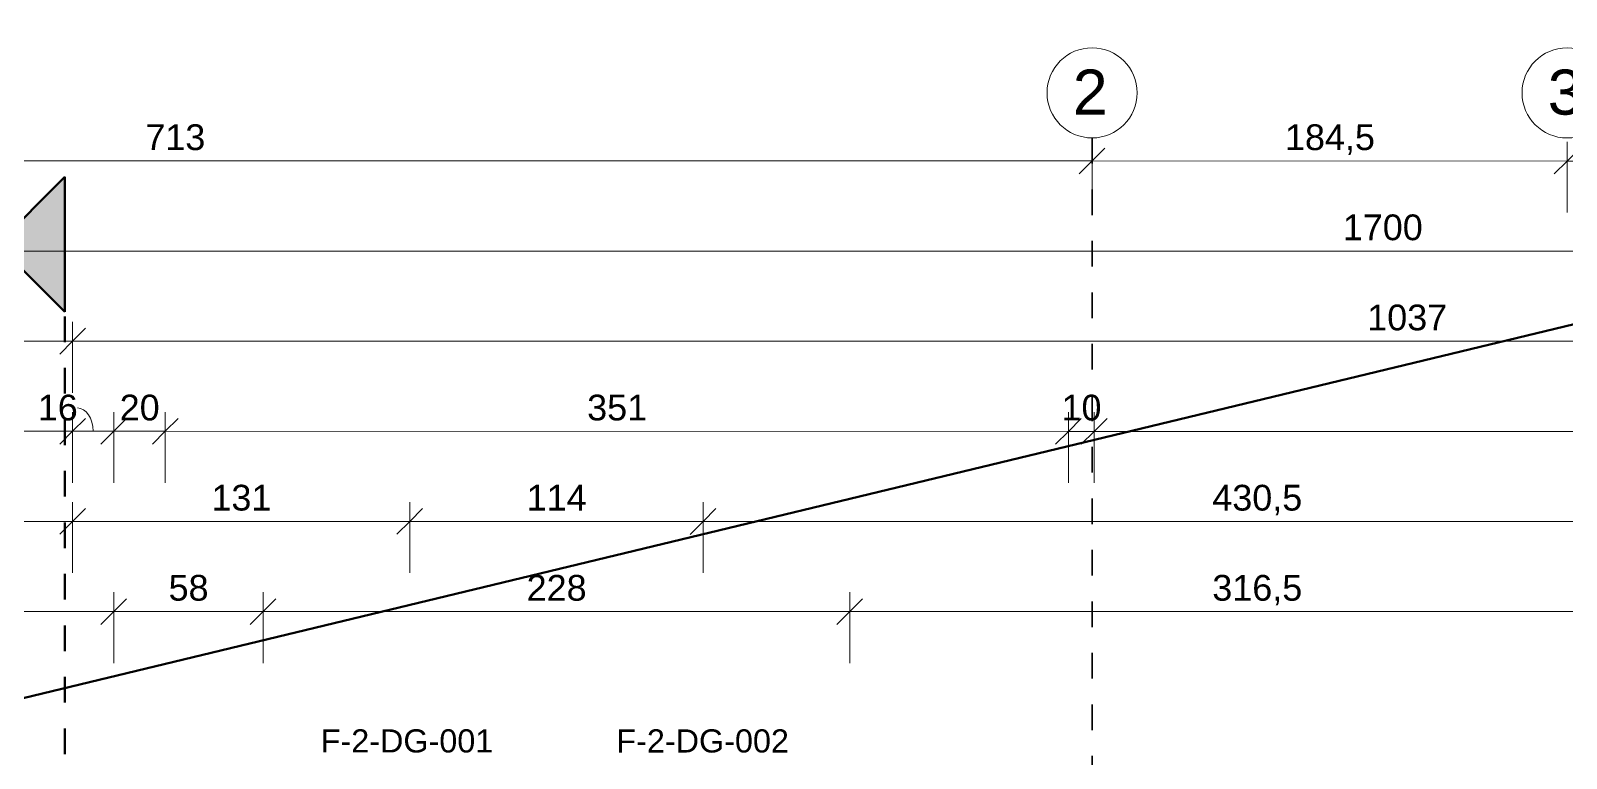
# Model space of a CAD drawing. Header units: metres. Extents: x -67.4 to -27.2, y 43.9 to 89.6.
# Drawn here: x -51.1 to -45.13, y 83.46 to 86.29 of the extents above; entities that cross this region are included whole.
import ezdxf

# ---------------------------------------------------------------- set-up
doc = ezdxf.new("R2010")
doc.units = ezdxf.units.M
doc.linetypes.add('Achse', pattern=[0.009, 0.005, -0.002, 0, -0.002])
doc.linetypes.add('Strich Punkt Mittel', pattern=[0.015875, 0.00635, -0.004763, 0, -0.004763])
for name, color, linetype, lineweight in [('A-GLAZ-IDEN_', 152, 'Continuous', 9), ('A_Bemassung-50_', 4, 'Continuous', 9), ('A_Bemassung_', 4, 'Continuous', 9), ('A_Beschriftung_', 7, 'Continuous', 9), ('A_Grundstuecksgrenze', 5, 'Continuous', 70), ('A_Raster_', 1, 'Continuous', 9), ('G-ANNO-SYMB_', 111, 'Continuous', 9)]:
    doc.layers.add(name, color=color, linetype=linetype, lineweight=lineweight)
doc.styles.add('Arial_1', font='arial.ttf', dxfattribs={"height": 0.175})
doc.styles.add('Arial_2', font='arial.ttf', dxfattribs={"height": 0.09})
doc.styles.add('Arial_5', font='arial.ttf', dxfattribs={"height": 0.1})
doc.dimstyles.new('WGA-Bemaßung', dxfattribs={"dimscale": 0.3048, "dimtxt": 0.102026, "dimasz": 0.328084, "dimexe": 0.246063, "dimexo": 0.0625, "dimgap": 0.04101, "dimtad": 1, "dimdec": 1, "dimlfac": 100, "dimrnd": 0.5, "dimdsep": 46, "dimtxsty": 'Arial_5', "dimblk1": 'OBLIQUE', "dimblk2": 'OBLIQUE', "dimsah": 1, "dimcen": 0.09, "dimdle": 0.246063, "dimazin": 2, "dimtfac": 1, "dimtdec": 4, "dimtix": 1, "dimtmove": 0, "dimatfit": 3, "dimfxl": 0.656168, "dimfxlon": 1, "dimtvp": 1, "dimtolj": 1, "dimtzin": 0, "dimarcsym": 2})
doc.dimstyles.new('WGA-Bemaßung_3', dxfattribs={"dimscale": 0.3048, "dimtxt": 0.102026, "dimasz": 0.328084, "dimexe": 0.246063, "dimexo": 0.0625, "dimgap": 0.04101, "dimtad": 1, "dimdec": 1, "dimlfac": 100, "dimrnd": 0.5, "dimdsep": 46, "dimtxsty": 'Arial_5', "dimblk1": 'OBLIQUE', "dimblk2": 'OBLIQUE', "dimsah": 1, "dimcen": 0.09, "dimdle": 0.246063, "dimazin": 2, "dimtfac": 1, "dimtdec": 4, "dimtix": 1, "dimtmove": 1, "dimatfit": 3, "dimfxl": 0.656168, "dimfxlon": 1, "dimtvp": 1, "dimtolj": 1, "dimtzin": 0, "dimarcsym": 2})

# ---------------------------------------------------------------- blocks, each defined once
blk = doc.blocks.new('Family - ___-3180367-263_PP_03DG_BT2')
at = {"layer": 'A_Grundstuecksgrenze'}
blk.add_line((-15.6261, 97.0319), (-4.0492, 95.1795), dxfattribs=at)
blk = doc.blocks.new('Raster - BS_Achse-112124-263_PP_03DG_BT2')
at = {"layer": 'A_Beschriftung_'}
blk.add_circle((0, 0), 0.0035, dxfattribs=at)
blk = doc.blocks.new('DIMBLOCK2-263_PP_03DG_BT2')
at = {"layer": 'A_Bemassung-50_', "transparency": 16777216}
for p, q in [((-45.1301, 85.7805), (-45.1301, 85.8555)), ((-37.6083, 85.7803), (-37.6083, 85.8553)), ((-37.6083, 85.7803), (-45.1301, 85.7805)), ((-45.1301, 85.7805), (-45.1301, 85.5805)), ((-37.6083, 85.7803), (-37.6084, 85.5803))]:
    blk.add_line(p, q, dxfattribs=at)
at = {"layer": 'A_Bemassung-50_', "lineweight": 35, "transparency": 16777216}
for p, q in [((-45.1301, 85.7805), (-45.0801, 85.8305)), ((-37.6083, 85.7803), (-37.5583, 85.8303)), ((-45.1301, 85.7805), (-45.1801, 85.7305)), ((-37.6083, 85.7803), (-37.6583, 85.7303))]:
    blk.add_line(p, q, dxfattribs=at)
at = {"layer": 'A_Bemassung-50_', "color": 0, "transparency": 16777216, "insert": (-41.4846, 85.9227), "char_height": 0.1, "width": 0.276883, "attachment_point": 1, "rotation": 359.99828, "line_spacing_factor": 0.941778, "style": 'Arial_5'}
blk.add_mtext('752', dxfattribs=at)
blk = doc.blocks.new('_Oblique')
at = {"color": 0, "linetype": 'ByBlock', "lineweight": -2}
blk.add_line((-0.5, -0.5), (0.5, 0.5), dxfattribs=at)
blk = doc.blocks.new('DIMBLOCK3-263_PP_03DG_BT2')
at = {"layer": 'A_Bemassung-50_', "transparency": 16777216}
for p, q in [((-46.9759, 85.7806), (-46.9759, 85.8556)), ((-45.1301, 85.7805), (-45.1301, 85.8555)), ((-45.1301, 85.7805), (-46.9759, 85.7806)), ((-46.9759, 85.7806), (-46.9759, 85.5806)), ((-45.1301, 85.7805), (-45.1301, 85.5805))]:
    blk.add_line(p, q, dxfattribs=at)
at = {"layer": 'A_Bemassung-50_', "lineweight": 35, "transparency": 16777216}
for p, q in [((-46.9759, 85.7806), (-46.9259, 85.8306)), ((-45.1301, 85.7805), (-45.0801, 85.8305)), ((-46.9759, 85.7806), (-47.0259, 85.7306)), ((-45.1301, 85.7805), (-45.1801, 85.7305))]:
    blk.add_line(p, q, dxfattribs=at)
at = {"layer": 'A_Bemassung-50_', "color": 0, "transparency": 16777216, "insert": (-46.2264, 85.9229), "char_height": 0.1, "width": 0.416266, "attachment_point": 1, "rotation": 359.99828, "line_spacing_factor": 0.941778, "style": 'Arial_5'}
blk.add_mtext('184,5', dxfattribs=at)
blk = doc.blocks.new('DIMBLOCK4-263_PP_03DG_BT2')
at = {"layer": 'A_Bemassung-50_', "transparency": 16777216}
for p, q in [((-54.1037, 85.7808), (-54.1037, 85.8558)), ((-46.9759, 85.7806), (-46.9759, 85.8556)), ((-46.9759, 85.7806), (-54.1037, 85.7808)), ((-54.1037, 85.7808), (-54.1037, 85.5808)), ((-46.9759, 85.7806), (-46.9759, 85.5806))]:
    blk.add_line(p, q, dxfattribs=at)
at = {"layer": 'A_Bemassung-50_', "lineweight": 35, "transparency": 16777216}
for p, q in [((-54.1037, 85.7808), (-54.0537, 85.8308)), ((-46.9759, 85.7806), (-46.9259, 85.8306)), ((-54.1037, 85.7808), (-54.1537, 85.7308)), ((-46.9759, 85.7806), (-47.0259, 85.7306))]:
    blk.add_line(p, q, dxfattribs=at)
at = {"layer": 'A_Bemassung-50_', "color": 0, "transparency": 16777216, "insert": (-50.6552, 85.923), "char_height": 0.1, "width": 0.276883, "attachment_point": 1, "rotation": 359.99828, "line_spacing_factor": 0.941778, "style": 'Arial_5'}
blk.add_mtext('713', dxfattribs=at)
blk = doc.blocks.new('DIMBLOCK6-263_PP_03DG_BT2')
at = {"layer": 'A_Bemassung-50_', "transparency": 16777216}
for p, q in [((-54.3479, 85.4308), (-54.3479, 85.5058)), ((-37.3479, 85.4303), (-37.3479, 85.5053)), ((-54.4229, 85.4308), (-37.2729, 85.4303)), ((-54.3479, 85.4308), (-54.3479, 85.2308)), ((-37.3479, 85.4303), (-37.3479, 85.2303))]:
    blk.add_line(p, q, dxfattribs=at)
at = {"layer": 'A_Bemassung-50_', "lineweight": 35, "transparency": 16777216}
for p, q in [((-54.3479, 85.4308), (-54.2979, 85.4808)), ((-37.3479, 85.4303), (-37.2979, 85.4803)), ((-54.3479, 85.4308), (-54.3979, 85.3808)), ((-37.3479, 85.4303), (-37.3979, 85.3803))]:
    blk.add_line(p, q, dxfattribs=at)
at = {"layer": 'A_Bemassung-50_', "color": 0, "transparency": 16777216, "insert": (-46.0017, 85.5729), "char_height": 0.1, "width": 0.369177, "attachment_point": 1, "rotation": 359.99828, "line_spacing_factor": 0.941778, "style": 'Arial_5'}
blk.add_mtext('1700', dxfattribs=at)
blk = doc.blocks.new('DIMBLOCK7-263_PP_03DG_BT2')
at = {"layer": 'A_Bemassung-50_', "transparency": 16777216}
for p, q in [((-54.3479, 85.0808), (-54.3479, 85.1558)), ((-50.9379, 85.0807), (-50.9379, 85.1557)), ((-54.4229, 85.0808), (-50.9379, 85.0807)), ((-54.3479, 85.0808), (-54.3479, 84.8808)), ((-50.9379, 85.0807), (-50.9379, 84.8807))]:
    blk.add_line(p, q, dxfattribs=at)
at = {"layer": 'A_Bemassung-50_', "lineweight": 35, "transparency": 16777216}
for p, q in [((-54.3479, 85.0808), (-54.2979, 85.1308)), ((-50.9379, 85.0807), (-50.8879, 85.1307)), ((-54.3479, 85.0808), (-54.3979, 85.0308)), ((-50.9379, 85.0807), (-50.9879, 85.0307))]:
    blk.add_line(p, q, dxfattribs=at)
at = {"layer": 'A_Bemassung-50_', "color": 0, "transparency": 16777216, "insert": (-52.7582, 85.2231), "char_height": 0.1, "width": 0.276883, "attachment_point": 1, "rotation": 359.99828, "line_spacing_factor": 0.941778, "style": 'Arial_5'}
blk.add_mtext('341', dxfattribs=at)
blk = doc.blocks.new('DIMBLOCK8-263_PP_03DG_BT2')
at = {"layer": 'A_Bemassung-50_', "transparency": 16777216}
for p, q in [((-50.9379, 85.0807), (-50.9379, 85.1557)), ((-40.5679, 85.0804), (-40.5679, 85.1554)), ((-50.9379, 85.0807), (-40.5679, 85.0804)), ((-50.9379, 85.0807), (-50.9379, 84.8807)), ((-40.5679, 85.0804), (-40.5679, 84.8804))]:
    blk.add_line(p, q, dxfattribs=at)
at = {"layer": 'A_Bemassung-50_', "lineweight": 35, "transparency": 16777216}
for p, q in [((-50.9379, 85.0807), (-50.8879, 85.1307)), ((-40.5679, 85.0804), (-40.5179, 85.1304)), ((-50.9379, 85.0807), (-50.9879, 85.0307)), ((-40.5679, 85.0804), (-40.6179, 85.0304))]:
    blk.add_line(p, q, dxfattribs=at)
at = {"layer": 'A_Bemassung-50_', "color": 0, "transparency": 16777216, "insert": (-45.9067, 85.2229), "char_height": 0.1, "width": 0.369177, "attachment_point": 1, "rotation": 359.99828, "line_spacing_factor": 0.941778, "style": 'Arial_5'}
blk.add_mtext('1037', dxfattribs=at)
blk = doc.blocks.new('DIMBLOCK61-263_PP_03DG_BT2')
at = {"layer": 'A_Bemassung-50_', "transparency": 16777216}
for p, q in [((-48.4879, 84.3806), (-48.4879, 84.4556)), ((-44.1829, 84.3805), (-44.1829, 84.4555)), ((-44.1829, 84.3805), (-48.4879, 84.3806)), ((-48.4879, 84.3806), (-48.4879, 84.1806)), ((-44.1829, 84.3805), (-44.1829, 84.1805))]:
    blk.add_line(p, q, dxfattribs=at)
at = {"layer": 'A_Bemassung-50_', "lineweight": 35, "transparency": 16777216}
for p, q in [((-48.4879, 84.3806), (-48.5379, 84.3306)), ((-48.4879, 84.3806), (-48.4379, 84.4306)), ((-44.1829, 84.3805), (-44.2329, 84.3305)), ((-44.1829, 84.3805), (-44.1329, 84.4305))]:
    blk.add_line(p, q, dxfattribs=at)
at = {"layer": 'A_Bemassung-50_', "color": 0, "transparency": 16777216, "insert": (-46.5088, 84.5229), "char_height": 0.1, "width": 0.416266, "attachment_point": 1, "rotation": 359.99828, "line_spacing_factor": 0.941778, "style": 'Arial_5'}
blk.add_mtext('430,5', dxfattribs=at)
blk = doc.blocks.new('DIMBLOCK62-263_PP_03DG_BT2')
at = {"layer": 'A_Bemassung-50_', "transparency": 16777216}
for p, q in [((-49.6279, 84.3807), (-49.6279, 84.4557)), ((-48.4879, 84.3806), (-48.4879, 84.4556)), ((-48.4879, 84.3806), (-49.6279, 84.3807)), ((-49.6279, 84.3807), (-49.6279, 84.1807)), ((-48.4879, 84.3806), (-48.4879, 84.1806))]:
    blk.add_line(p, q, dxfattribs=at)
at = {"layer": 'A_Bemassung-50_', "lineweight": 35, "transparency": 16777216}
for p, q in [((-49.6279, 84.3807), (-49.6779, 84.3307)), ((-49.6279, 84.3807), (-49.5779, 84.4307)), ((-48.4879, 84.3806), (-48.5379, 84.3306)), ((-48.4879, 84.3806), (-48.4379, 84.4306))]:
    blk.add_line(p, q, dxfattribs=at)
at = {"layer": 'A_Bemassung-50_', "color": 0, "transparency": 16777216, "insert": (-49.1733, 84.523), "char_height": 0.1, "width": 0.276883, "attachment_point": 1, "rotation": 359.99828, "line_spacing_factor": 0.941778, "style": 'Arial_5'}
blk.add_mtext('114', dxfattribs=at)
blk = doc.blocks.new('DIMBLOCK63-263_PP_03DG_BT2')
at = {"layer": 'A_Bemassung-50_', "transparency": 16777216}
for p, q in [((-50.9379, 84.3807), (-50.9379, 84.4557)), ((-49.6279, 84.3807), (-49.6279, 84.4557)), ((-49.6279, 84.3807), (-50.9379, 84.3807)), ((-50.9379, 84.3807), (-50.9379, 84.1807)), ((-49.6279, 84.3807), (-49.6279, 84.1807))]:
    blk.add_line(p, q, dxfattribs=at)
at = {"layer": 'A_Bemassung-50_', "lineweight": 35, "transparency": 16777216}
for p, q in [((-50.9379, 84.3807), (-50.9879, 84.3307)), ((-50.9379, 84.3807), (-50.8879, 84.4307)), ((-49.6279, 84.3807), (-49.6779, 84.3307)), ((-49.6279, 84.3807), (-49.5779, 84.4307))]:
    blk.add_line(p, q, dxfattribs=at)
at = {"layer": 'A_Bemassung-50_', "color": 0, "transparency": 16777216, "insert": (-50.3983, 84.523), "char_height": 0.1, "width": 0.276883, "attachment_point": 1, "rotation": 359.99828, "line_spacing_factor": 0.941778, "style": 'Arial_5'}
blk.add_mtext('131', dxfattribs=at)
blk = doc.blocks.new('DIMBLOCK64-263_PP_03DG_BT2')
at = {"layer": 'A_Bemassung-50_', "transparency": 16777216}
for p, q in [((-54.3479, 84.3808), (-54.3479, 84.4558)), ((-50.9379, 84.3807), (-50.9379, 84.4557)), ((-50.9379, 84.3807), (-54.4229, 84.3808)), ((-54.3479, 84.3808), (-54.3479, 84.1808)), ((-50.9379, 84.3807), (-50.9379, 84.1807))]:
    blk.add_line(p, q, dxfattribs=at)
at = {"layer": 'A_Bemassung-50_', "lineweight": 35, "transparency": 16777216}
for p, q in [((-54.3479, 84.3808), (-54.3979, 84.3308)), ((-54.3479, 84.3808), (-54.2979, 84.4308)), ((-50.9379, 84.3807), (-50.9879, 84.3307)), ((-50.9379, 84.3807), (-50.8879, 84.4307))]:
    blk.add_line(p, q, dxfattribs=at)
at = {"layer": 'A_Bemassung-50_', "color": 0, "transparency": 16777216, "insert": (-52.7583, 84.5231), "char_height": 0.1, "width": 0.276883, "attachment_point": 1, "rotation": 359.99828, "line_spacing_factor": 0.941778, "style": 'Arial_5'}
blk.add_mtext('341', dxfattribs=at)
blk = doc.blocks.new('DIMBLOCK74-263_PP_03DG_BT2')
at = {"layer": 'A_Bemassung-50_', "transparency": 16777216}
for p, q in [((-46.9679, 84.7306), (-46.9679, 84.8056)), ((-40.9279, 84.7304), (-40.9279, 84.8054)), ((-40.9279, 84.7304), (-46.9679, 84.7306)), ((-46.9679, 84.7306), (-46.9679, 84.5306)), ((-40.9279, 84.7304), (-40.9279, 84.5304))]:
    blk.add_line(p, q, dxfattribs=at)
at = {"layer": 'A_Bemassung-50_', "lineweight": 35, "transparency": 16777216}
for p, q in [((-46.9679, 84.7306), (-46.9179, 84.7806)), ((-40.9279, 84.7304), (-40.8779, 84.7804)), ((-46.9679, 84.7306), (-47.0179, 84.6806)), ((-40.9279, 84.7304), (-40.9779, 84.6804))]:
    blk.add_line(p, q, dxfattribs=at)
at = {"layer": 'A_Bemassung-50_', "color": 0, "transparency": 16777216, "insert": (-44.0632, 84.8728), "char_height": 0.1, "width": 0.276883, "attachment_point": 1, "rotation": 359.99828, "line_spacing_factor": 0.941778, "style": 'Arial_5'}
blk.add_mtext('604', dxfattribs=at)
blk = doc.blocks.new('DIMBLOCK75-263_PP_03DG_BT2')
at = {"layer": 'A_Bemassung-50_', "transparency": 16777216}
for p, q in [((-47.0679, 84.7306), (-47.0679, 84.8056)), ((-46.9679, 84.7306), (-46.9679, 84.8056)), ((-46.9679, 84.7306), (-47.0679, 84.7306)), ((-47.0679, 84.7306), (-47.0679, 84.5306)), ((-46.9679, 84.7306), (-46.9679, 84.5306))]:
    blk.add_line(p, q, dxfattribs=at)
at = {"layer": 'A_Bemassung-50_', "lineweight": 35, "transparency": 16777216}
for p, q in [((-47.0679, 84.7306), (-47.0179, 84.7806)), ((-46.9679, 84.7306), (-46.9179, 84.7806)), ((-47.0679, 84.7306), (-47.1179, 84.6806)), ((-46.9679, 84.7306), (-47.0179, 84.6806))]:
    blk.add_line(p, q, dxfattribs=at)
at = {"layer": 'A_Bemassung-50_', "color": 0, "transparency": 16777216, "insert": (-47.0948, 84.8729), "char_height": 0.1, "width": 0.184588, "attachment_point": 1, "rotation": 359.99828, "line_spacing_factor": 0.941778, "style": 'Arial_5'}
blk.add_mtext('10', dxfattribs=at)
blk = doc.blocks.new('DIMBLOCK76-263_PP_03DG_BT2')
at = {"layer": 'A_Bemassung-50_', "transparency": 16777216}
for p, q in [((-50.5779, 84.7307), (-50.5779, 84.8057)), ((-47.0679, 84.7306), (-47.0679, 84.8056)), ((-47.0679, 84.7306), (-50.5779, 84.7307)), ((-50.5779, 84.7307), (-50.5779, 84.5307)), ((-47.0679, 84.7306), (-47.0679, 84.5306))]:
    blk.add_line(p, q, dxfattribs=at)
at = {"layer": 'A_Bemassung-50_', "lineweight": 35, "transparency": 16777216}
for p, q in [((-50.5779, 84.7307), (-50.5279, 84.7807)), ((-47.0679, 84.7306), (-47.0179, 84.7806)), ((-50.5779, 84.7307), (-50.6279, 84.6807)), ((-47.0679, 84.7306), (-47.1179, 84.6806))]:
    blk.add_line(p, q, dxfattribs=at)
at = {"layer": 'A_Bemassung-50_', "color": 0, "transparency": 16777216, "insert": (-48.9382, 84.873), "char_height": 0.1, "width": 0.276883, "attachment_point": 1, "rotation": 359.99828, "line_spacing_factor": 0.941778, "style": 'Arial_5'}
blk.add_mtext('351', dxfattribs=at)
blk = doc.blocks.new('DIMBLOCK77-263_PP_03DG_BT2')
at = {"layer": 'A_Bemassung-50_', "transparency": 16777216}
for p, q in [((-50.7779, 84.7307), (-50.7779, 84.8057)), ((-50.5779, 84.7307), (-50.5779, 84.8057)), ((-50.5779, 84.7307), (-50.7779, 84.7307)), ((-50.7779, 84.7307), (-50.7779, 84.5307)), ((-50.5779, 84.7307), (-50.5779, 84.5307))]:
    blk.add_line(p, q, dxfattribs=at)
at = {"layer": 'A_Bemassung-50_', "lineweight": 35, "transparency": 16777216}
for p, q in [((-50.7779, 84.7307), (-50.7279, 84.7807)), ((-50.5779, 84.7307), (-50.5279, 84.7807)), ((-50.7779, 84.7307), (-50.8279, 84.6807)), ((-50.5779, 84.7307), (-50.6279, 84.6807))]:
    blk.add_line(p, q, dxfattribs=at)
at = {"layer": 'A_Bemassung-50_', "color": 0, "transparency": 16777216, "insert": (-50.7548, 84.873), "char_height": 0.1, "width": 0.184588, "attachment_point": 1, "rotation": 359.99828, "line_spacing_factor": 0.941778, "style": 'Arial_5'}
blk.add_mtext('20', dxfattribs=at)
blk = doc.blocks.new('DIMBLOCK78-263_PP_03DG_BT2')
at = {"layer": 'A_Bemassung-50_', "transparency": 16777216}
for p, q in [((-50.9379, 84.7307), (-50.9379, 84.8057)), ((-50.7779, 84.7307), (-50.7779, 84.8057)), ((-50.7779, 84.7307), (-50.9379, 84.7307)), ((-50.9379, 84.7307), (-50.9379, 84.5307)), ((-50.7779, 84.7307), (-50.7779, 84.5307))]:
    blk.add_line(p, q, dxfattribs=at)
at = {"layer": 'A_Bemassung-50_', "lineweight": 35, "transparency": 16777216}
for p, q in [((-50.9379, 84.7307), (-50.8879, 84.7807)), ((-50.7779, 84.7307), (-50.7279, 84.7807)), ((-50.9379, 84.7307), (-50.9879, 84.6807)), ((-50.7779, 84.7307), (-50.8279, 84.6807))]:
    blk.add_line(p, q, dxfattribs=at)
at = {"layer": 'A_Bemassung-50_', "transparency": 16777216}
blk.add_ellipse((-50.9193, 84.7307), major_axis=(0, 0.091), ratio=0.674557, start_param=4.712389, end_param=6.283185, dxfattribs=at)
at = {"layer": 'A_Bemassung-50_', "color": 0, "transparency": 16777216, "insert": (-51.0731, 84.873), "char_height": 0.1, "width": 0.184588, "attachment_point": 1, "rotation": 359.99828, "line_spacing_factor": 0.941778, "style": 'Arial_5'}
blk.add_mtext('16', dxfattribs=at)
blk = doc.blocks.new('DIMBLOCK79-263_PP_03DG_BT2')
at = {"layer": 'A_Bemassung-50_', "transparency": 16777216}
for p, q in [((-54.3479, 84.7308), (-54.3479, 84.8058)), ((-50.9379, 84.7307), (-50.9379, 84.8057)), ((-50.9379, 84.7307), (-54.4229, 84.7308)), ((-54.3479, 84.7308), (-54.3479, 84.5308)), ((-50.9379, 84.7307), (-50.9379, 84.5307))]:
    blk.add_line(p, q, dxfattribs=at)
at = {"layer": 'A_Bemassung-50_', "lineweight": 35, "transparency": 16777216}
for p, q in [((-54.3479, 84.7308), (-54.2979, 84.7808)), ((-50.9379, 84.7307), (-50.8879, 84.7807)), ((-54.3479, 84.7308), (-54.3979, 84.6808)), ((-50.9379, 84.7307), (-50.9879, 84.6807))]:
    blk.add_line(p, q, dxfattribs=at)
at = {"layer": 'A_Bemassung-50_', "color": 0, "transparency": 16777216, "insert": (-52.7582, 84.8731), "char_height": 0.1, "width": 0.276883, "attachment_point": 1, "rotation": 359.99828, "line_spacing_factor": 0.941778, "style": 'Arial_5'}
blk.add_mtext('341', dxfattribs=at)
blk = doc.blocks.new('Schnitt - 100_Gebaeudeschnitt-1261489-263_PP_03DG_BT2')
at = {"layer": 'G-ANNO-SYMB_'}
blk.add_hatch(color=256, dxfattribs=at).paths.add_polyline_path([(-0.00829, 0), (-0.00305, 0.00525), (0.0022, 0)])
at = {"layer": 'G-ANNO-SYMB_', "lineweight": 70}
for p, q in [((-0.00305, 0.00525), (-0.00829, 0)), ((0.0022, 0), (-0.00305, 0.00525)), ((-0.00829, 0), (0.0022, 0))]:
    blk.add_line(p, q, dxfattribs=at)
blk = doc.blocks.new('DIMBLOCK299-263_PP_03DG_BT2')
at = {"layer": 'A_Bemassung-50_', "transparency": 16777216}
for p, q in [((-47.9179, 84.0306), (-47.9179, 84.1056)), ((-44.7529, 84.0305), (-44.7529, 84.1055)), ((-44.7529, 84.0305), (-47.9179, 84.0306)), ((-47.9179, 84.0306), (-47.9179, 83.8306)), ((-44.7529, 84.0305), (-44.7529, 83.8305))]:
    blk.add_line(p, q, dxfattribs=at)
at = {"layer": 'A_Bemassung-50_', "lineweight": 35, "transparency": 16777216}
for p, q in [((-47.9179, 84.0306), (-47.9679, 83.9806)), ((-47.9179, 84.0306), (-47.8679, 84.0806)), ((-44.7529, 84.0305), (-44.8029, 83.9805)), ((-44.7529, 84.0305), (-44.7029, 84.0805))]:
    blk.add_line(p, q, dxfattribs=at)
at = {"layer": 'A_Bemassung-50_', "color": 0, "transparency": 16777216, "insert": (-46.5088, 84.1729), "char_height": 0.1, "width": 0.416266, "attachment_point": 1, "rotation": 359.99828, "line_spacing_factor": 0.941778, "style": 'Arial_5'}
blk.add_mtext('316,5', dxfattribs=at)
blk = doc.blocks.new('DIMBLOCK300-263_PP_03DG_BT2')
at = {"layer": 'A_Bemassung-50_', "transparency": 16777216}
for p, q in [((-50.1979, 84.0307), (-50.1979, 84.1057)), ((-47.9179, 84.0306), (-47.9179, 84.1056)), ((-47.9179, 84.0306), (-50.1979, 84.0307)), ((-50.1979, 84.0307), (-50.1979, 83.8307)), ((-47.9179, 84.0306), (-47.9179, 83.8306))]:
    blk.add_line(p, q, dxfattribs=at)
at = {"layer": 'A_Bemassung-50_', "lineweight": 35, "transparency": 16777216}
for p, q in [((-50.1979, 84.0307), (-50.2479, 83.9807)), ((-50.1979, 84.0307), (-50.1479, 84.0807)), ((-47.9179, 84.0306), (-47.9679, 83.9806)), ((-47.9179, 84.0306), (-47.8679, 84.0806))]:
    blk.add_line(p, q, dxfattribs=at)
at = {"layer": 'A_Bemassung-50_', "color": 0, "transparency": 16777216, "insert": (-49.1733, 84.173), "char_height": 0.1, "width": 0.276883, "attachment_point": 1, "rotation": 359.99828, "line_spacing_factor": 0.941778, "style": 'Arial_5'}
blk.add_mtext('228', dxfattribs=at)
blk = doc.blocks.new('DIMBLOCK301-263_PP_03DG_BT2')
at = {"layer": 'A_Bemassung-50_', "transparency": 16777216}
for p, q in [((-50.7779, 84.0307), (-50.7779, 84.1057)), ((-50.1979, 84.0307), (-50.1979, 84.1057)), ((-50.1979, 84.0307), (-50.7779, 84.0307)), ((-50.7779, 84.0307), (-50.7779, 83.8307)), ((-50.1979, 84.0307), (-50.1979, 83.8307))]:
    blk.add_line(p, q, dxfattribs=at)
at = {"layer": 'A_Bemassung-50_', "lineweight": 35, "transparency": 16777216}
for p, q in [((-50.7779, 84.0307), (-50.8279, 83.9807)), ((-50.7779, 84.0307), (-50.7279, 84.0807)), ((-50.1979, 84.0307), (-50.2479, 83.9807)), ((-50.1979, 84.0307), (-50.1479, 84.0807))]:
    blk.add_line(p, q, dxfattribs=at)
at = {"layer": 'A_Bemassung-50_', "color": 0, "transparency": 16777216, "insert": (-50.5648, 84.173), "char_height": 0.1, "width": 0.184588, "attachment_point": 1, "rotation": 359.99828, "line_spacing_factor": 0.941778, "style": 'Arial_5'}
blk.add_mtext('58', dxfattribs=at)
blk = doc.blocks.new('DIMBLOCK302-263_PP_03DG_BT2')
at = {"layer": 'A_Bemassung-50_', "transparency": 16777216}
for p, q in [((-54.3479, 84.0308), (-54.3479, 84.1058)), ((-50.7779, 84.0307), (-50.7779, 84.1057)), ((-50.7779, 84.0307), (-54.4229, 84.0308)), ((-54.3479, 84.0308), (-54.3479, 83.8308)), ((-50.7779, 84.0307), (-50.7779, 83.8307))]:
    blk.add_line(p, q, dxfattribs=at)
at = {"layer": 'A_Bemassung-50_', "lineweight": 35, "transparency": 16777216}
for p, q in [((-54.3479, 84.0308), (-54.3979, 83.9808)), ((-54.3479, 84.0308), (-54.2979, 84.0808)), ((-50.7779, 84.0307), (-50.8279, 83.9807)), ((-50.7779, 84.0307), (-50.7279, 84.0807))]:
    blk.add_line(p, q, dxfattribs=at)
at = {"layer": 'A_Bemassung-50_', "color": 0, "transparency": 16777216, "insert": (-52.6783, 84.1731), "char_height": 0.1, "width": 0.276883, "attachment_point": 1, "rotation": 359.99828, "line_spacing_factor": 0.941778, "style": 'Arial_5'}
blk.add_mtext('357', dxfattribs=at)

msp = doc.modelspace()

# ---------------------------------------------------------------- linework, layer by layer
at = {"layer": 'A_Raster_', "linetype": 'Strich Punkt Mittel', "lineweight": 35}
msp.add_line((-46.9759, 85.8702), (-46.9771, 46.5269), dxfattribs=at)
at = {"layer": 'G-ANNO-SYMB_', "linetype": 'Achse', "lineweight": 70}
msp.add_line((-50.9697, 47.277), (-50.9686, 85.3042), dxfattribs=at)

# ---------------------------------------------------------------- block references
at = {"layer": 'A_Beschriftung_', "xscale": 49.99999999999998, "yscale": 49.99999999999998, "zscale": 49.99999999999998, "rotation": 179.9982758785824}
for p in [(-46.9759, 86.0452), (-45.1301, 86.0451)]:
    msp.add_blockref('Raster - BS_Achse-112124-263_PP_03DG_BT2', p, dxfattribs=at)
at = {"layer": 'A_Grundstuecksgrenze', "rotation": 22.64000000000043}
msp.add_blockref('Family - ___-3180367-263_PP_03DG_BT2', (0, 0), dxfattribs=at)
at = {"layer": 'G-ANNO-SYMB_', "extrusion": (0, 0, -1), "xscale": 49.99999999999998, "yscale": 49.99999999999998, "zscale": 49.99999999999998, "rotation": 270.0017241215452}
msp.add_blockref('Schnitt - 100_Gebaeudeschnitt-1261489-263_PP_03DG_BT2', (50.9686, 85.3042), dxfattribs=at)

# ---------------------------------------------------------------- texts
at = {"layer": 'A-GLAZ-IDEN_', "char_height": 0.09, "width": 0.797679, "attachment_point": 1, "rotation": 359.99828, "style": 'Arial_2'}
for s, insert in [('F-2-DG-001', (-49.9736, 83.5734)), ('F-2-DG-002', (-48.8247, 83.5733))]:
    msp.add_mtext(s, dxfattribs=dict(at, insert=insert))
at = {"layer": 'A_Beschriftung_', "char_height": 0.175, "width": 0.168354, "attachment_point": 1, "style": 'Arial_1'}
for s, insert in [('2', (-47.0512, 86.1356)), ('3', (-45.2054, 86.1355))]:
    msp.add_mtext(s, dxfattribs=dict(at, insert=insert))

# ---------------------------------------------------------------- dimensions: what is measured, and where the dimension line sits
at = {"layer": 'A_Bemassung_'}
for base, p1, p2, override, picture, middle in [((-54.1037, 85.7808), (-46.9759, 85.5806), (-54.1037, 85.5808), {"dimpost": '<>', "dimfxl": 7.127768}, 'DIMBLOCK4-263_PP_03DG_BT2', (-50.5398, 85.8443)), ((-46.9759, 85.7806), (-45.1301, 85.5805), (-46.9759, 85.5806), {"dimpost": '<>', "dimfxl": 1.845804}, 'DIMBLOCK3-263_PP_03DG_BT2', (-46.053, 85.8441)), ((-45.1301, 85.7805), (-37.6084, 85.5803), (-45.1301, 85.5805), {"dimpost": '<>', "dimfxl": 7.52176}, 'DIMBLOCK2-263_PP_03DG_BT2', (-41.3692, 85.844)), ((-37.3479, 85.4303), (-54.3479, 85.2308), (-37.3479, 85.2303), {"dimpost": '<>', "dimfxl": 17}, 'DIMBLOCK6-263_PP_03DG_BT2', (-45.8479, 85.4941)), ((-50.9379, 85.0807), (-54.3479, 84.8808), (-50.9379, 84.8807), {"dimpost": '<>', "dimfxl": 3.41}, 'DIMBLOCK7-263_PP_03DG_BT2', (-52.6429, 85.1443)), ((-40.5679, 85.0804), (-50.9379, 84.8807), (-40.5679, 84.8804), {"dimpost": '<>', "dimfxl": 10.37}, 'DIMBLOCK8-263_PP_03DG_BT2', (-45.7529, 85.1441)), ((-54.3479, 84.7308), (-50.9379, 84.5307), (-54.3479, 84.5308), {"dimpost": '<>', "dimfxl": 3.41}, 'DIMBLOCK79-263_PP_03DG_BT2', (-52.6429, 84.7943)), ((-50.7779, 84.7307), (-50.5779, 84.5307), (-50.7779, 84.5307), {"dimpost": '<>', "dimfxl": 0.2}, 'DIMBLOCK77-263_PP_03DG_BT2', (-50.6779, 84.7943)), ((-50.5779, 84.7307), (-47.0679, 84.5306), (-50.5779, 84.5307), {"dimpost": '<>', "dimfxl": 3.51}, 'DIMBLOCK76-263_PP_03DG_BT2', (-48.8229, 84.7942)), ((-47.0679, 84.7306), (-46.9679, 84.5306), (-47.0679, 84.5306), {"dimpost": '<>', "dimfxl": 0.1}, 'DIMBLOCK75-263_PP_03DG_BT2', (-47.0179, 84.7941)), ((-46.9679, 84.7306), (-40.9279, 84.5304), (-46.9679, 84.5306), {"dimpost": '<>', "dimfxl": 6.04}, 'DIMBLOCK74-263_PP_03DG_BT2', (-43.9479, 84.794)), ((-54.3479, 84.3808), (-50.9379, 84.1807), (-54.3479, 84.1808), {"dimpost": '<>', "dimfxl": 3.41}, 'DIMBLOCK64-263_PP_03DG_BT2', (-52.6429, 84.4443)), ((-50.9379, 84.3807), (-49.6279, 84.1807), (-50.9379, 84.1807), {"dimpost": '<>', "dimfxl": 1.31}, 'DIMBLOCK63-263_PP_03DG_BT2', (-50.2829, 84.4443)), ((-49.6279, 84.3807), (-48.4879, 84.1806), (-49.6279, 84.1807), {"dimpost": '<>', "dimfxl": 1.14}, 'DIMBLOCK62-263_PP_03DG_BT2', (-49.0579, 84.4433)), ((-48.4879, 84.3806), (-44.1829, 84.1805), (-48.4879, 84.1806), {"dimpost": '<>', "dimfxl": 4.305023}, 'DIMBLOCK61-263_PP_03DG_BT2', (-46.3354, 84.4442)), ((-54.3479, 84.0308), (-50.7779, 83.8307), (-54.3479, 83.8308), {"dimpost": '<>', "dimfxl": 3.570023}, 'DIMBLOCK302-263_PP_03DG_BT2', (-52.5629, 84.0943)), ((-50.7779, 84.0307), (-50.1979, 83.8307), (-50.7779, 83.8307), {"dimpost": '<>', "dimfxl": 0.579977}, 'DIMBLOCK301-263_PP_03DG_BT2', (-50.4879, 84.0942)), ((-50.1979, 84.0307), (-47.9179, 83.8306), (-50.1979, 83.8307), {"dimpost": '<>', "dimfxl": 2.28}, 'DIMBLOCK300-263_PP_03DG_BT2', (-49.0579, 84.0942)), ((-47.9179, 84.0306), (-44.7529, 83.8305), (-47.9179, 83.8306), {"dimpost": '<>', "dimfxl": 3.165023}, 'DIMBLOCK299-263_PP_03DG_BT2', (-46.3354, 84.0942))]:
    dim = msp.add_linear_dim(base=base, p1=p1, p2=p2, angle=359.99828, dimstyle='WGA-Bemaßung', override=override, dxfattribs=at)
    dim.commit()
    dim.dimension.update_dxf_attribs({"geometry": picture, "text_midpoint": middle})
dim = msp.add_linear_dim(base=(-50.9379, 84.7307), p1=(-50.7779, 84.5307), p2=(-50.9379, 84.5307), angle=359.99828, dimstyle='WGA-Bemaßung_3', override={"dimpost": '<>', "dimfxl": 0.16}, dxfattribs=at)
dim.commit()
dim.dimension.update_dxf_attribs({"geometry": 'DIMBLOCK78-263_PP_03DG_BT2', "text_midpoint": (-50.9808, 84.8064), "dimtype": 160})

doc.saveas('drawing.dxf')
